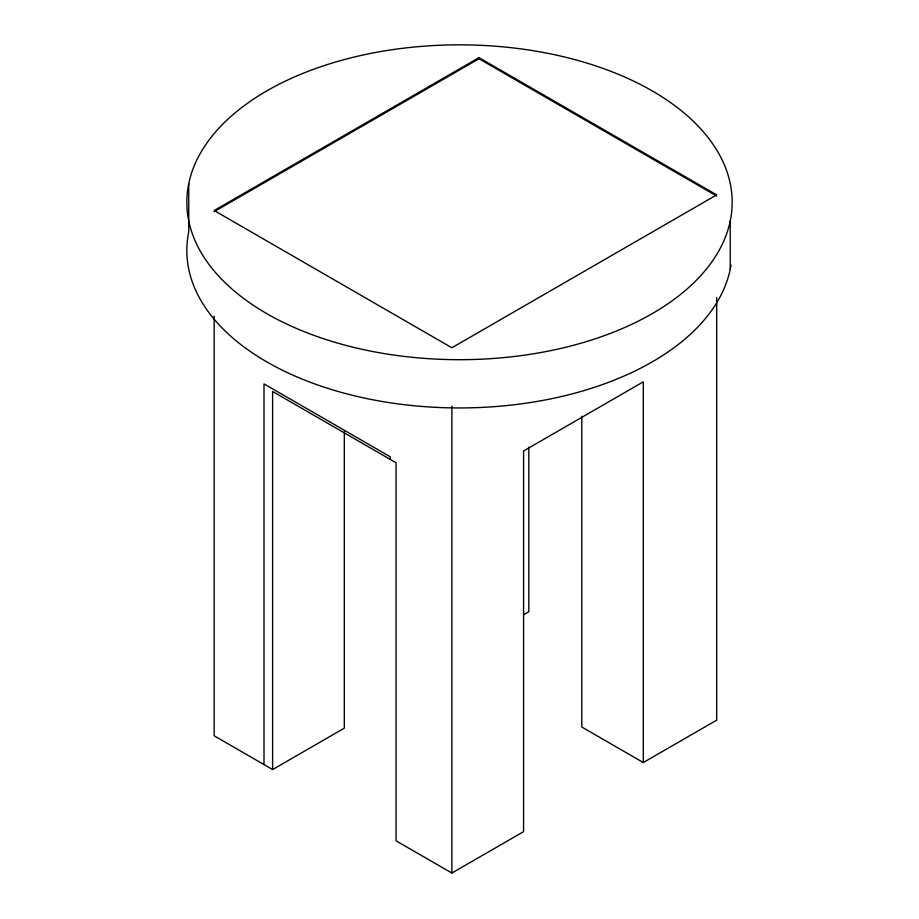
<?xml version="1.0" encoding="UTF-8"?>
<svg xmlns="http://www.w3.org/2000/svg" width="919" height="919" viewBox="0 0 919 919"><rect width="100%" height="100%" fill="white"/><g stroke="black" fill="none" stroke-linecap="round" stroke-linejoin="round"><path stroke-width="1.38" d="M478.983 57.644L214.161 210.531L451.872 347.761L716.682 194.874L478.983 57.644L478.983 58.759L214.161 211.646M523.922 614.524L528.816 611.698L528.816 447.116M214.161 316.09L214.161 735.809L272.61 769.559L344.303 728.17L344.303 431.723M272.61 769.559L272.61 391.483L396.066 462.751L396.066 840.828L451.872 873.05L523.566 831.661L523.566 450.976L643.3 381.844L643.3 762.529L581.784 727.021L581.784 416.25M643.3 762.529L716.682 720.163L716.682 297.572M478.983 58.759L716.682 196M730.249 220.916A272.667 157.425 0 0 1 296.148 328.313A272.667 157.425 0 0 1 352.103 57.564A272.667 157.425 0 0 1 730.249 220.916L730.249 269.175M451.872 406.049L451.872 873.05M390.357 459.454L390.357 456.846L264.006 383.901L264.006 764.585M188.751 183.616L188.751 231.875A272.667 157.425 0 0 0 430.827 407.071A272.667 157.425 0 0 0 731.019 264.971"/></g></svg>
